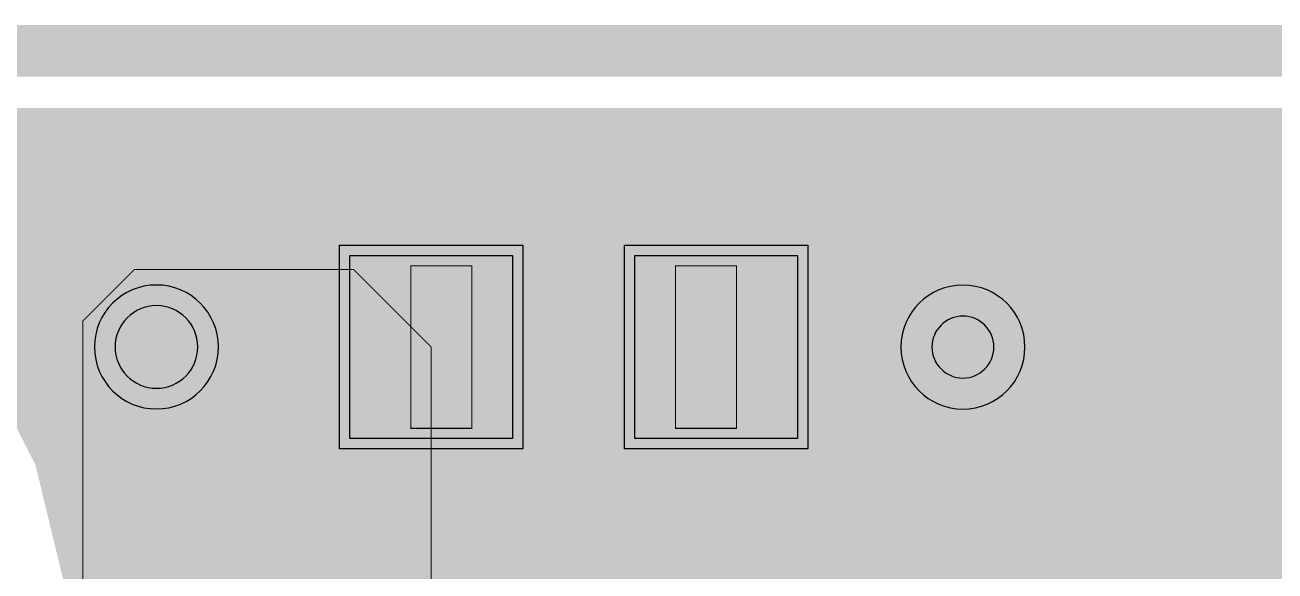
# Model space of a CAD drawing. Header units: millimetres. Extents: x -28.5 to 66.7, y -15.2 to 44.1.
# Drawn here: x 5.56 to 11.7, y 25.44 to 28.13 of the extents above; entities that cross this region are included whole.
import ezdxf

# ---------------------------------------------------------------- set-up
doc = ezdxf.new("R2010")
doc.units = ezdxf.units.MM
doc.header["$MEASUREMENT"] = 0
for name, color, linetype, true_color in [('Board-Outline-Layer', 7, 'Continuous', 0xff00ff), ('Bottom-Layer', 7, 'Continuous', 0x0000ff), ('Component-Marking-Layer', 7, 'Continuous', 0x66ffcc), ('Component-Shape-Layer', 7, 'Continuous', 0x00cccc), ('Hole-Layer', 7, 'Continuous', 0x222222), ('Inner1', 7, 'Continuous', 0x999966), ('Inner2', 7, 'Continuous', 0x008000), ('Multi-Layer', 7, 'Continuous', 0xc0c0c0), ('Pin-Soldering-Layer', 7, 'Continuous', 0xcc9999), ('Top-Layer', 7, 'Continuous', 0xff0000), ('Top-Paste-Mask-Layer', 7, 'Continuous', 0x808080), ('Top-Silkscreen-Layer', 7, 'Continuous', 0xffcc00), ('Top-Solder-Mask-Layer', 7, 'Continuous', 0x800080)]:
    doc.layers.add(name, color=color, linetype=linetype, true_color=true_color)

msp = doc.modelspace()

# ---------------------------------------------------------------- hatches: boundary and pattern name
at = {"layer": 'Bottom-Layer'}
for points in [[(4.9851, 4.9851), (4.4113, 5.4268), (3.7435, 5.7071), (3.0263, 5.8072), (2.3074, 5.7206), (1.6345, 5.4529), (1.0525, 5.022), (0.6001, 4.4566), (0.3073, 3.7942), (0.3073, 24.2059), (0.6117, 23.5245), (1.0849, 22.9474), (1.6934, 22.5153), (2.3942, 22.2588), (3.1379, 22.1961), (3.8718, 22.3315), (4.5441, 22.6555), (5.1072, 23.1451), (5.5215, 23.7659), (5.7576, 24.4738), (5.9961, 24.3165), (6.2801, 24.2846), (6.5476, 24.385), (6.7404, 24.596), (6.8164, 24.8714), (6.7591, 25.1514), (6.581, 25.3748), (6.3208, 25.4931), (6.0354, 25.4803), (5.7868, 25.3394), (5.6335, 25.9725), (5.3385, 26.5533), (4.9176, 27.0504), (4.3934, 27.4372), (3.7942, 27.6927), (34.2059, 27.6927), (33.5435, 27.4), (32.9781, 26.9476), (32.5472, 26.3655), (32.2795, 25.6927), (32.1928, 24.9737), (32.293, 24.2565), (32.5732, 23.5888), (33.015, 23.015), (33.5888, 22.5732), (34.2565, 22.293), (34.9737, 22.1928), (35.6927, 22.2795), (36.3656, 22.5472), (36.9476, 22.9781), (37.4, 23.5435), (37.6927, 24.2059), (37.6927, 3.7942), (37.4, 4.4566), (36.9476, 5.022), (36.3656, 5.4529), (35.6927, 5.7206), (34.9737, 5.8072), (34.2565, 5.7071), (33.5888, 5.4268), (33.015, 4.9851), (32.5732, 4.4113), (32.293, 3.7435), (32.1928, 3.0263), (32.2795, 2.3074), (32.5472, 1.6345), (32.9781, 1.0525), (33.5435, 0.6001), (34.2059, 0.3073), (3.7942, 0.3073), (4.4566, 0.6001), (5.022, 1.0525), (5.4529, 1.6345), (5.7206, 2.3074), (5.8072, 3.0263), (5.7071, 3.7435), (5.4268, 4.4113)], [(5.5925, 26.5433), (5.6745, 26.2372), (5.8985, 26.0132), (6.2046, 25.9312), (6.5107, 26.0132), (6.7347, 26.2372), (6.8167, 26.5433), (6.7347, 26.8494), (6.5107, 27.0734), (6.2046, 27.1554), (5.8985, 27.0734), (5.6745, 26.8494)]]:
    msp.add_hatch(color=256, dxfattribs=at).paths.add_polyline_path(points)
at = {"layer": 'Component-Marking-Layer'}
msp.add_hatch(color=256, dxfattribs=at).paths.add_polyline_path([(8.9951, 26.9431, 1), (9.1151, 26.9431, 1)])
msp.add_hatch(color=256, dxfattribs=at).paths.add_polyline_path([(8.9951, 26.9431, 1), (9.1151, 26.9431, 1)])
at = {"layer": 'Inner1'}
for points in [[(0.3073, 3.7942), (0.3073, 24.2059), (0.6117, 23.5245), (1.0849, 22.9474), (1.6934, 22.5153), (2.3942, 22.2588), (3.1379, 22.1961), (3.8718, 22.3315), (4.5441, 22.6555), (5.1072, 23.1451), (5.5215, 23.7659), (5.7576, 24.4738), (5.9961, 24.3165), (6.2801, 24.2846), (6.5476, 24.385), (6.7404, 24.596), (6.8164, 24.8714), (6.7591, 25.1514), (6.581, 25.3748), (6.3208, 25.4931), (6.0354, 25.4803), (5.7868, 25.3394), (5.6335, 25.9725), (5.3385, 26.5533), (4.9176, 27.0504), (4.3934, 27.4372), (3.7942, 27.6927), (34.2059, 27.6927), (33.5435, 27.4), (32.9781, 26.9476), (32.5472, 26.3655), (32.2795, 25.6927), (32.1928, 24.9737), (32.293, 24.2565), (32.5732, 23.5888), (33.015, 23.015), (33.5888, 22.5732), (34.2565, 22.293), (34.9737, 22.1928), (35.6927, 22.2795), (36.3656, 22.5472), (36.9476, 22.9781), (37.4, 23.5435), (37.6927, 24.2059), (37.6927, 3.7942), (37.4, 4.4566), (36.9476, 5.022), (36.3656, 5.4529), (35.6927, 5.7206), (34.9737, 5.8072), (34.2565, 5.7071), (33.5888, 5.4268), (33.015, 4.9851), (32.5732, 4.4113), (32.293, 3.7435), (32.1928, 3.0263), (32.2795, 2.3074), (32.5472, 1.6345), (32.9781, 1.0525), (33.5435, 0.6001), (34.2059, 0.3073), (3.7942, 0.3073), (4.4566, 0.6001), (5.022, 1.0525), (5.4529, 1.6345), (5.7206, 2.3074), (5.8072, 3.0263), (5.7071, 3.7435), (5.4268, 4.4113), (4.9851, 4.9851), (4.4113, 5.4268), (3.7435, 5.7071), (3.0263, 5.8072), (2.3074, 5.7206), (1.6345, 5.4529), (1.0525, 5.022), (0.6001, 4.4566)], [(5.5925, 26.5433), (5.6745, 26.2372), (5.8985, 26.0132), (6.2046, 25.9312), (6.5107, 26.0132), (6.7347, 26.2372), (6.8167, 26.5433), (6.7347, 26.8494), (6.5107, 27.0734), (6.2046, 27.1554), (5.8985, 27.0734), (5.6745, 26.8494)]]:
    msp.add_hatch(color=256, dxfattribs=at).paths.add_polyline_path(points)
at = {"layer": 'Inner2'}
msp.add_hatch(color=256, dxfattribs=at).paths.add_polyline_path([(9.3501, 22.3074), (8.6134, 22.3074), (5.9436, 24.9772), (5.9436, 26.628), (6.1381, 26.8225), (7.1319, 26.8225), (7.4534, 26.501), (7.4534, 25.3976), (7.4611, 25.3587), (7.4831, 25.3258), (10.3858, 22.4231), (10.4188, 22.4011), (10.4577, 22.3933), (13.2976, 22.3933), (15.3158, 20.3752), (15.3487, 20.3532), (15.3876, 20.3454), (19.4928, 20.3454), (21.5062, 18.332), (21.5392, 18.31), (21.5781, 18.3023), (22.7021, 18.3023), (22.9531, 18.0513), (22.9531, 17.573), (22.7586, 17.3785), (21.1193, 17.3785), (19.3759, 19.1219), (19.3429, 19.1439), (19.304, 19.1517), (19.03, 19.1517), (18.8014, 19.2852), (18.5367, 19.2852), (18.3081, 19.1517), (12.6151, 19.1517), (10.4011, 21.3657), (10.2904, 21.7335), (10.0557, 22.0376), (9.7278, 22.2377)])
at = {"layer": 'Pin-Soldering-Layer'}
for points in [[(7.455, 26.9431), (7.455, 26.1431), (7.755, 26.1431), (7.755, 26.9431)], [(7.455, 26.9431), (7.455, 26.1431), (7.755, 26.1431), (7.755, 26.9431)], [(9.055, 26.9431), (9.055, 26.1431), (8.755, 26.1431), (8.755, 26.9431)], [(9.055, 26.9431), (9.055, 26.1431), (8.755, 26.1431), (8.755, 26.9431)]]:
    msp.add_hatch(color=256, dxfattribs=at).paths.add_polyline_path(points)
at = {"layer": 'Top-Layer'}
for points in [[(0.3073, 3.7942), (0.3073, 24.2059), (0.6117, 23.5245), (1.0849, 22.9474), (1.6934, 22.5153), (2.3942, 22.2588), (3.1379, 22.1961), (3.8718, 22.3315), (4.5441, 22.6555), (5.1072, 23.1451), (5.5215, 23.7659), (5.7576, 24.4738), (5.9753, 24.3245), (6.2356, 24.2807), (6.4902, 24.3506), (6.6916, 24.5212), (6.8478, 24.5212), (6.8478, 24.46), (6.9378, 24.2427), (7.1551, 24.1527), (7.9551, 24.1527), (8.1472, 24.2201), (8.255, 24.3928), (8.3047, 24.2816), (8.3937, 24.1984), (8.3937, 23.9526), (8.2867, 23.8408), (8.2477, 23.691), (8.2477, 22.791), (8.3377, 22.5737), (8.555, 22.4837), (9.355, 22.4837), (9.5286, 22.5374), (9.6415, 22.6797), (10.1237, 22.6797), (10.1543, 22.6805), (10.1849, 22.6831), (12.9405, 22.6831), (13.1136, 22.4783), (13.367, 22.3905), (13.6296, 22.4443), (13.8281, 22.6246), (13.9019, 22.5941), (13.9811, 22.5838), (14.5261, 22.5838), (14.7434, 22.6738), (14.8335, 22.8911), (14.8335, 23.1024), (14.9349, 23.1469), (15.0223, 23.2149), (15.3809, 23.5735), (15.3956, 23.5724), (15.4102, 23.5721), (15.8795, 23.5721), (15.9394, 23.5531), (16.0019, 23.5467), (16.26, 23.5467), (16.4166, 23.4049), (16.5124, 23.3459), (16.6229, 23.3254), (17.6665, 23.3254), (17.7841, 23.3488), (17.8838, 23.4154), (18.0625, 23.5941), (18.1291, 23.6938), (18.1525, 23.8114), (18.1525, 26.1652), (18.1291, 26.2828), (18.0625, 26.3825), (17.7527, 26.6923), (17.653, 26.7589), (17.5354, 26.7823), (16.7056, 26.7823), (16.588, 26.7589), (16.4883, 26.6923), (16.1787, 26.3827), (16.1121, 26.283), (16.0887, 26.1654), (16.0887, 24.7092), (15.8711, 24.4915), (15.4102, 24.4915), (15.3649, 24.4882), (15.3205, 24.4782), (15.2064, 24.4782), (15.0353, 24.4441), (14.8902, 24.3472), (14.854, 24.311), (14.854, 24.6411), (15.399, 25.1861), (15.4656, 25.2858), (15.489, 25.4034), (15.489, 27.1814), (15.4656, 27.299), (15.399, 27.3987), (15.272, 27.5257), (15.1722, 27.5924), (15.0546, 27.6157), (13.6894, 27.6157), (13.5718, 27.5924), (13.4721, 27.5257), (13.4195, 27.4732), (13.367, 27.5257), (13.2672, 27.5924), (13.1496, 27.6157), (11.8796, 27.6157), (11.762, 27.5924), (11.6623, 27.5257), (11.5353, 27.3987), (11.4687, 27.299), (11.4453, 27.1814), (11.4453, 25.0227), (11.3713, 24.9487), (10.1016, 24.9487), (9.984, 24.9253), (9.8843, 24.8587), (9.6623, 24.6367), (9.6623, 25.3241), (9.5722, 25.5414), (9.3549, 25.6314), (8.5549, 25.6314), (8.3628, 25.564), (8.255, 25.3913), (8.1472, 25.564), (7.9551, 25.6314), (7.1551, 25.6314), (6.9378, 25.5414), (6.8478, 25.3241), (6.8478, 25.2629), (6.6916, 25.2629), (6.6374, 25.3249), (6.5754, 25.3791), (6.5754, 26.0563), (6.6373, 26.1103), (6.6914, 26.1722), (6.8477, 26.1722), (6.8477, 26.0931), (6.9377, 25.8757), (7.155, 25.7857), (7.955, 25.7857), (8.1723, 25.8757), (8.2623, 26.0931), (8.2623, 26.9931), (8.1723, 27.2104), (7.955, 27.3004), (7.155, 27.3004), (6.9377, 27.2104), (6.8477, 26.9931), (6.8477, 26.9139), (6.6918, 26.9139), (6.4156, 27.1179), (6.073, 27.1411), (5.7719, 26.9763), (5.6068, 26.6751), (5.6299, 26.3326), (5.8338, 26.0563), (5.8338, 25.3791), (5.8098, 25.3598), (5.7868, 25.3394), (5.6335, 25.9725), (5.3385, 26.5533), (4.9176, 27.0504), (4.3934, 27.4372), (3.7942, 27.6927), (34.2059, 27.6927), (33.5435, 27.4), (32.9781, 26.9476), (32.5472, 26.3655), (32.2795, 25.6927), (32.1928, 24.9737), (32.293, 24.2565), (32.5732, 23.5888), (33.015, 23.015), (33.5888, 22.5732), (34.2565, 22.293), (34.9737, 22.1928), (35.6927, 22.2795), (36.3656, 22.5472), (36.9476, 22.9781), (37.4, 23.5435), (37.6927, 24.2059), (37.6927, 3.7942), (37.4, 4.4566), (36.9476, 5.022), (36.3656, 5.4529), (35.6927, 5.7206), (34.9737, 5.8072), (34.2565, 5.7071), (33.5888, 5.4268), (33.015, 4.9851), (32.5732, 4.4113), (32.293, 3.7435), (32.1928, 3.0263), (32.2795, 2.3074), (32.5472, 1.6345), (32.9781, 1.0525), (33.5435, 0.6001), (34.2059, 0.3073), (3.7942, 0.3073), (4.4566, 0.6001), (5.022, 1.0525), (5.4529, 1.6345), (5.7206, 2.3074), (5.8072, 3.0263), (5.7071, 3.7435), (5.4268, 4.4113), (4.9851, 4.9851), (4.4113, 5.4268), (3.7435, 5.7071), (3.0263, 5.8072), (2.3074, 5.7206), (1.6345, 5.4529), (1.0525, 5.022), (0.6001, 4.4566)], [(7.955, 26.9931), (7.955, 26.0931), (7.155, 26.0931), (7.155, 26.9931)], [(9.355, 26.9931), (9.355, 26.0931), (8.555, 26.0931), (8.555, 26.9931)]]:
    msp.add_hatch(color=256, dxfattribs=at).paths.add_polyline_path(points)
at = {"layer": 'Top-Paste-Mask-Layer'}
for points in [[(7.955, 26.9931), (7.955, 26.0931), (7.155, 26.0931), (7.155, 26.9931)], [(9.355, 26.9931), (9.355, 26.0931), (8.555, 26.0931), (8.555, 26.9931)]]:
    msp.add_hatch(color=256, dxfattribs=at).paths.add_polyline_path(points)
at = {"layer": 'Top-Solder-Mask-Layer'}
for points in [[(8.0058, 27.0439), (8.0058, 26.0423), (7.1042, 26.0423), (7.1042, 27.0439)], [(9.4058, 27.0439), (9.4058, 26.0423), (8.5042, 26.0423), (8.5042, 27.0439)]]:
    msp.add_hatch(color=256, dxfattribs=at).paths.add_polyline_path(points)

# ---------------------------------------------------------------- linework, layer by layer
at = {"layer": 'Board-Outline-Layer', "const_width": 0.254}
msp.add_lwpolyline([(0, 3), (0, 25.0001, -0.414), (3, 28.0001), (35.0001, 28.0001, -0.414), (38.0001, 25.0001), (38.0001, 3, -0.414), (35.0001, 0), (3, 0, -0.414)], format="xyb", close=True, dxfattribs=at)
at = {"layer": 'Bottom-Layer', "const_width": 0.0508}
for points in [[(3.7942, 27.6927), (34.2059, 27.6927), (33.5435, 27.4), (32.9781, 26.9476), (32.5472, 26.3655), (32.2795, 25.6927), (32.1928, 24.9737), (32.293, 24.2565), (32.5732, 23.5888), (33.015, 23.015), (33.5888, 22.5732), (34.2565, 22.293), (34.9737, 22.1928), (35.6927, 22.2795), (36.3656, 22.5472), (36.9476, 22.9781), (37.4, 23.5435), (37.6927, 24.2059), (37.6927, 3.7942)], [(5.5215, 23.7659), (5.7576, 24.4738), (5.9961, 24.3165), (6.2801, 24.2846), (6.5476, 24.385), (6.7404, 24.596), (6.8164, 24.8714), (6.7591, 25.1514), (6.581, 25.3748), (6.3208, 25.4931), (6.0354, 25.4803), (5.7868, 25.3394), (5.6335, 25.9725), (5.3385, 26.5533)]]:
    msp.add_lwpolyline(points, dxfattribs=at)
msp.add_lwpolyline([(5.5925, 26.5433), (5.6745, 26.2372), (5.8985, 26.0132), (6.2046, 25.9312), (6.5107, 26.0132), (6.7347, 26.2372), (6.8167, 26.5433), (6.7347, 26.8494), (6.5107, 27.0734), (6.2046, 27.1554), (5.8985, 27.0734), (5.6745, 26.8494)], close=True, dxfattribs=at)
at = {"layer": 'Component-Marking-Layer', "const_width": 0.129}
msp.add_lwpolyline([(8.9951, 26.9431, 1), (9.1151, 26.9431, 1)], format="xyb", close=True, dxfattribs=at)
msp.add_lwpolyline([(8.9951, 26.9431, 1), (9.1151, 26.9431, 1)], format="xyb", close=True, dxfattribs=at)
at = {"layer": 'Component-Shape-Layer', "const_width": 0.0508}
msp.add_lwpolyline([(9.055, 26.9431), (9.055, 26.1431), (7.455, 26.1431), (7.455, 26.9431)], close=True, dxfattribs=at)
msp.add_lwpolyline([(9.055, 26.9431), (9.055, 26.1431), (7.455, 26.1431), (7.455, 26.9431)], close=True, dxfattribs=at)
at = {"layer": 'Hole-Layer'}
for points in [[(6.0014, 26.5433, 1), (6.4078, 26.5433, 1)], [(10.016, 26.5428, 1), (10.3208, 26.5428, 1)]]:
    msp.add_lwpolyline(points, format="xyb", close=True, dxfattribs=at)
at = {"layer": 'Inner1', "const_width": 0.0508}
for points in [[(3.7942, 27.6927), (34.2059, 27.6927), (33.5435, 27.4), (32.9781, 26.9476), (32.5472, 26.3655), (32.2795, 25.6927), (32.1928, 24.9737), (32.293, 24.2565), (32.5732, 23.5888), (33.015, 23.015), (33.5888, 22.5732), (34.2565, 22.293), (34.9737, 22.1928), (35.6927, 22.2795), (36.3656, 22.5472), (36.9476, 22.9781), (37.4, 23.5435), (37.6927, 24.2059), (37.6927, 3.7942)], [(5.5215, 23.7659), (5.7576, 24.4738), (5.9961, 24.3165), (6.2801, 24.2846), (6.5476, 24.385), (6.7404, 24.596), (6.8164, 24.8714), (6.7591, 25.1514), (6.581, 25.3748), (6.3208, 25.4931), (6.0354, 25.4803), (5.7868, 25.3394), (5.6335, 25.9725), (5.3385, 26.5533)]]:
    msp.add_lwpolyline(points, dxfattribs=at)
msp.add_lwpolyline([(5.5925, 26.5433), (5.6745, 26.2372), (5.8985, 26.0132), (6.2046, 25.9312), (6.5107, 26.0132), (6.7347, 26.2372), (6.8167, 26.5433), (6.7347, 26.8494), (6.5107, 27.0734), (6.2046, 27.1554), (5.8985, 27.0734), (5.6745, 26.8494)], close=True, dxfattribs=at)
at = {"layer": 'Inner2', "const_width": 0.00508}
msp.add_lwpolyline([(5.842, 24.9351), (8.6791, 22.098), (9.525, 22.098), (12.573, 19.0501), (19.304, 19.0501), (21.0772, 17.2769), (22.8007, 17.2769), (23.0547, 17.5309), (23.0547, 18.0934), (22.7442, 18.4039), (21.5781, 18.4039), (19.5349, 20.447), (15.3876, 20.447), (13.3397, 22.4949), (10.4577, 22.4949), (7.555, 25.3976), (7.555, 26.5431), (7.174, 26.9241), (6.096, 26.9241), (5.842, 26.6701)], close=True, dxfattribs=at)
at = {"layer": 'Inner2', "const_width": 0.0508}
msp.add_lwpolyline([(12.6151, 19.1517), (10.4011, 21.3657), (10.2904, 21.7335), (10.0557, 22.0376), (9.7278, 22.2377), (9.3501, 22.3074), (8.6134, 22.3074), (5.9436, 24.9772), (5.9436, 26.628), (6.1381, 26.8225), (7.1319, 26.8225), (7.4534, 26.501), (7.4534, 25.3976), (7.4611, 25.3587), (7.4831, 25.3258), (10.3858, 22.4231), (10.4188, 22.4011), (10.4577, 22.3933), (13.2976, 22.3933), (15.3158, 20.3752), (15.3487, 20.3532), (15.3876, 20.3454), (19.4928, 20.3454), (21.5062, 18.332)], dxfattribs=at)
at = {"layer": 'Multi-Layer'}
msp.add_lwpolyline([(5.8998, 26.5433, 1), (6.5094, 26.5433), (6.5094, 26.5433, 1), (5.8998, 26.5433)], format="xyb", dxfattribs=at)
msp.add_lwpolyline([(9.8636, 26.5428, 1), (10.4732, 26.5428, 1)], format="xyb", close=True, dxfattribs=at)
at = {"layer": 'Pin-Soldering-Layer', "const_width": 0.00508}
for points in [[(7.455, 26.9431), (7.455, 26.1431), (7.755, 26.1431), (7.755, 26.9431)], [(7.455, 26.9431), (7.455, 26.1431), (7.755, 26.1431), (7.755, 26.9431)], [(9.055, 26.9431), (9.055, 26.1431), (8.755, 26.1431), (8.755, 26.9431)], [(9.055, 26.9431), (9.055, 26.1431), (8.755, 26.1431), (8.755, 26.9431)]]:
    msp.add_lwpolyline(points, close=True, dxfattribs=at)
at = {"layer": 'Top-Layer'}
for points, const_width in [([(3.7942, 27.6927), (34.2059, 27.6927), (33.5435, 27.4), (32.9781, 26.9476), (32.5472, 26.3655), (32.2795, 25.6927), (32.1928, 24.9737), (32.293, 24.2565), (32.5732, 23.5888), (33.015, 23.015), (33.5888, 22.5732), (34.2565, 22.293), (34.9737, 22.1928), (35.6927, 22.2795), (36.3656, 22.5472), (36.9476, 22.9781), (37.4, 23.5435), (37.6927, 24.2059), (37.6927, 3.7942)], 0.0508), ([(11.762, 27.5924), (11.6623, 27.5257), (11.5353, 27.3987), (11.4687, 27.299), (11.4453, 27.1814), (11.4453, 25.0227)], 0.0508), ([(6.5754, 25.3791), (6.5754, 26.0563), (6.6373, 26.1103), (6.6914, 26.1722), (6.8477, 26.1722), (6.8477, 26.0931), (6.9377, 25.8757), (7.155, 25.7857), (7.955, 25.7857), (8.1723, 25.8757), (8.2623, 26.0931), (8.2623, 26.9931), (8.1723, 27.2104), (7.955, 27.3004), (7.155, 27.3004), (6.9377, 27.2104), (6.8477, 26.9931), (6.8477, 26.9139), (6.6918, 26.9139), (6.4156, 27.1179), (6.073, 27.1411), (5.7719, 26.9763), (5.6068, 26.6751), (5.6299, 26.3326), (5.8338, 26.0563), (5.8338, 25.3791)], 0.0508), ([(8.955, 26.5431), (10.1681, 26.5431)], 0.254), ([(6.2046, 26.5433), (6.2046, 24.892)], 0.127), ([(6.2048, 26.5431), (7.555, 26.5431)], 0.127), ([(5.7868, 25.3394), (5.6335, 25.9725), (5.3385, 26.5533)], 0.0508), ([(9.6623, 25.3241), (9.5722, 25.5414), (9.3549, 25.6314), (8.5549, 25.6314), (8.3628, 25.564), (8.255, 25.3913), (8.1472, 25.564), (7.9551, 25.6314), (7.1551, 25.6314), (6.9378, 25.5414), (6.8478, 25.3241)], 0.0508)]:
    msp.add_lwpolyline(points, dxfattribs=dict(at, const_width=const_width))
for points in [[(7.955, 26.9931), (7.955, 26.0931), (7.155, 26.0931), (7.155, 26.9931)], [(9.355, 26.9931), (9.355, 26.0931), (8.555, 26.0931), (8.555, 26.9931)]]:
    msp.add_lwpolyline(points, close=True, dxfattribs=at)
at = {"layer": 'Top-Paste-Mask-Layer'}
for points in [[(7.955, 26.9931), (7.955, 26.0931), (7.155, 26.0931), (7.155, 26.9931)], [(9.355, 26.9931), (9.355, 26.0931), (8.555, 26.0931), (8.555, 26.9931)]]:
    msp.add_lwpolyline(points, close=True, dxfattribs=at)
at = {"layer": 'Top-Silkscreen-Layer', "const_width": 0.254}
for points in [[(6.865, 26.9433, -0.414), (7.1748, 27.2531)], [(6.865, 26.9433, -0.414), (7.1748, 27.2531)], [(9.3351, 27.2526, -0.414), (9.6449, 26.9428)], [(9.3351, 27.2526, -0.414), (9.6449, 26.9428)], [(7.1748, 25.8334, -0.414), (6.865, 26.1433)], [(7.1748, 25.8334, -0.414), (6.865, 26.1433)], [(9.6449, 26.1428, -0.414), (9.3351, 25.8329)], [(9.6449, 26.1428, -0.414), (9.3351, 25.8329)]]:
    msp.add_lwpolyline(points, format="xyb", dxfattribs=at)
at = {"layer": 'Top-Silkscreen-Layer'}
for points, const_width in [([(7.9748, 27.2531), (7.1748, 27.2531)], 0.254), ([(7.9748, 27.2531), (7.1748, 27.2531)], 0.254), ([(8.5352, 27.2526), (9.3352, 27.2526)], 0.254), ([(8.5352, 27.2526), (9.3352, 27.2526)], 0.254), ([(6.865, 26.1433), (6.865, 26.9433)], 0.254), ([(6.865, 26.1433), (6.865, 26.9433)], 0.254), ([(9.6449, 26.9428), (9.6449, 26.1427)], 0.254), ([(9.6449, 26.9428), (9.6449, 26.1427)], 0.254), ([(7.9748, 25.8334), (7.1748, 25.8334)], 0.254), ([(7.9748, 25.8334), (7.1748, 25.8334)], 0.254), ([(8.5352, 25.8329), (9.3352, 25.8329)], 0.254), ([(8.5352, 25.8329), (9.3352, 25.8329)], 0.254), ([(9.525, 25.5434), (9.6791, 25.3911)], 0.1524), ([(9.525, 25.5434), (9.6791, 25.3911)], 0.1524), ([(6.8309, 25.4095), (6.985, 25.5421)], 0.1524), ([(6.8309, 25.4095), (6.985, 25.5421)], 0.1524), ([(6.983, 25.5421), (7.745, 25.5421)], 0.152), ([(6.983, 25.5421), (7.745, 25.5421)], 0.152), ([(9.527, 25.5421), (8.765, 25.5421)], 0.152), ([(9.527, 25.5421), (8.765, 25.5421)], 0.152), ([(6.8309, 24.3931), (6.8309, 25.4095)], 0.1524), ([(6.8309, 24.3931), (6.8309, 25.4095)], 0.1524), ([(9.6791, 25.3911), (9.6791, 24.3746)], 0.1524), ([(9.6791, 25.3911), (9.6791, 24.3746)], 0.1524)]:
    msp.add_lwpolyline(points, dxfattribs=dict(at, const_width=const_width))
at = {"layer": 'Top-Solder-Mask-Layer'}
for points in [[(8.0058, 27.0439), (8.0058, 26.0423), (7.1042, 26.0423), (7.1042, 27.0439)], [(9.4058, 27.0439), (9.4058, 26.0423), (8.5042, 26.0423), (8.5042, 27.0439)]]:
    msp.add_lwpolyline(points, close=True, dxfattribs=at)

doc.saveas('drawing.dxf')
